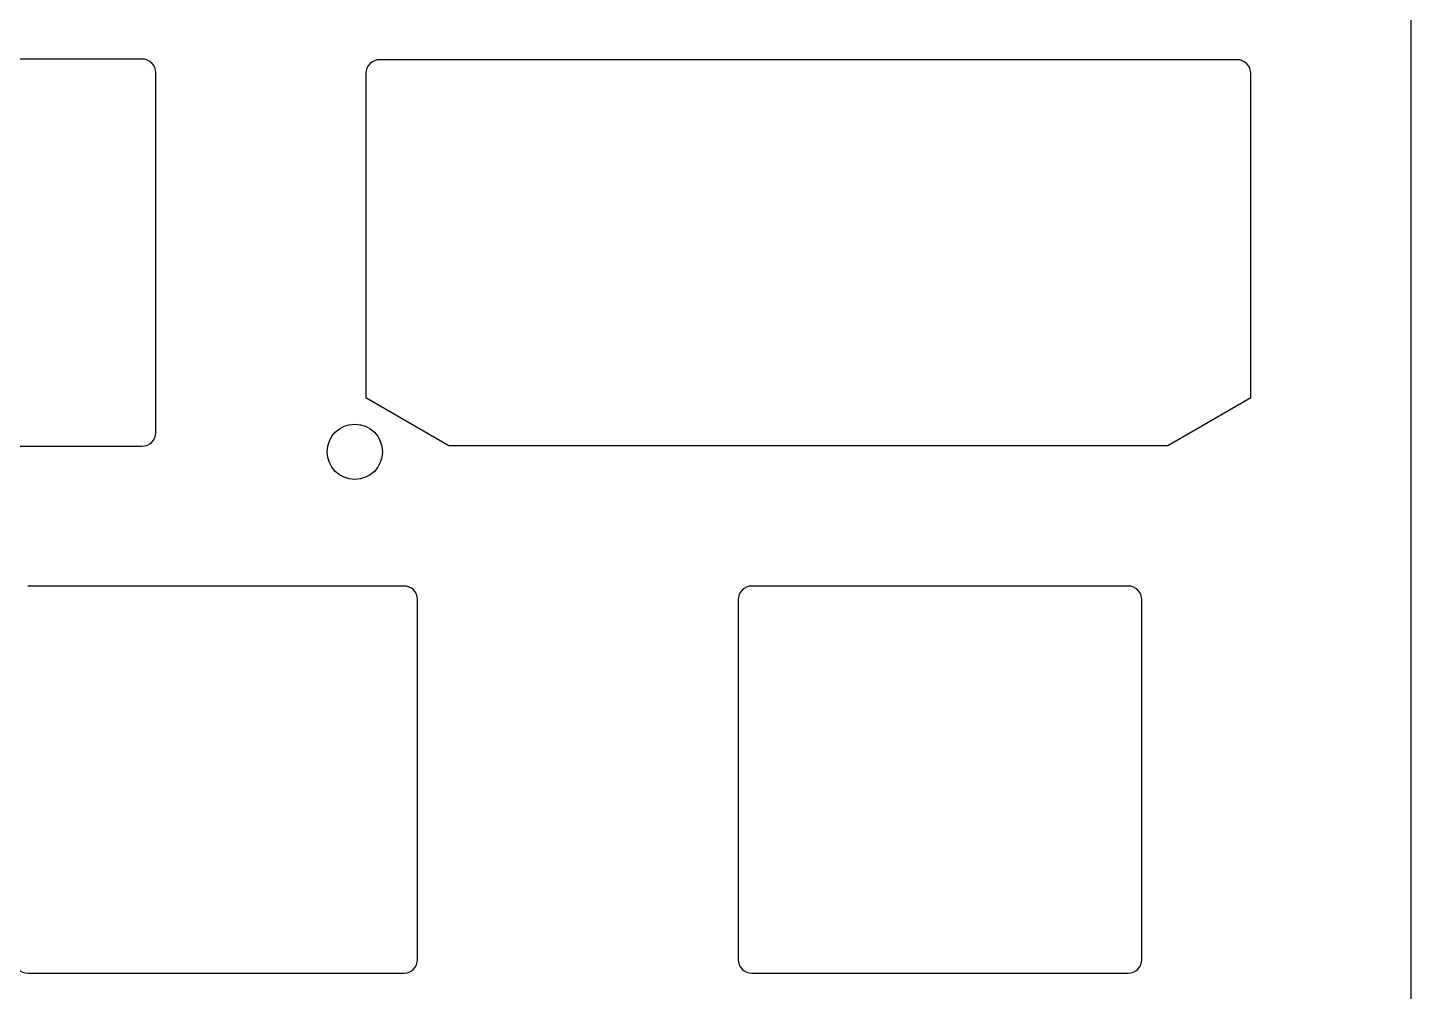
# Model space of a CAD drawing. Header units: millimetres. Extents: x -10 to 277, y -95 to 18.
# Drawn here: x 226.6 to 276.6, y -64.8 to -30 of the extents above; entities that cross this region are included whole.
import ezdxf

# ---------------------------------------------------------------- set-up
doc = ezdxf.new("R2010")
doc.units = ezdxf.units.MM
doc.header["$MEASUREMENT"] = 0
doc.layers.get('0').update_dxf_attribs({"linetype": 'CONTINUOUS'})
doc.layers.add('BLACK', color=7, linetype='CONTINUOUS')
doc.layers.add('Edge.Cuts', color=53, linetype='CONTINUOUS')

msp = doc.modelspace()

# ---------------------------------------------------------------- linework, layer by layer
msp.add_lwpolyline([(238.79375, -31.625), (238.79375, -43.343), (241.79375, -45.075), (267.79375, -45.075), (270.79375, -43.343), (270.79375, -31.625, 0.414213562), (270.29375, -31.125), (239.29375, -31.125, 0.414212391)], format="xyb", close=True)
msp.add_circle((238.39375, -45.3), 1)
at = {"layer": 'BLACK', "linetype": 'Continuous'}
for p, q in [((240.162412, -50.152051), (226.5625, -50.152051)), ((266.353712, -50.152003), (252.753712, -50.152003)), ((240.6625, -63.651903), (240.6625, -50.644041)), ((252.253712, -50.652003), (252.253712, -63.652003)), ((266.853712, -63.652003), (266.853712, -50.652003)), ((226.562512, -64.152051), (240.168657, -64.152051)), ((252.753712, -64.152003), (266.353712, -64.152003))]:
    msp.add_line(p, q, dxfattribs=at)
at = {"layer": 'BLACK'}
for centre, radius, start, end in [((240.162412, -50.652203), 0.500152, 0.9350487, 90), ((252.753712, -50.652003), 0.5, 90, 180), ((266.353712, -50.652003), 0.5, 0, 90), ((226.562512, -63.652103), 0.499948, 179.9940414, 270), ((240.162312, -63.651903), 0.500188, 270.7268293, 0), ((252.753712, -63.652003), 0.5, 180, 270), ((266.353712, -63.652003), 0.5, 270, 0)]:
    msp.add_arc(centre, radius, start, end, dxfattribs=at)
at = {"layer": 'Edge.Cuts', "linetype": 'Continuous'}
for p, q in [((276.6, -93.226), (276.6, 16.026)), ((230.696416, -31.1), (217.096416, -31.1)), ((231.196416, -44.6), (231.196416, -31.6)), ((217.096416, -45.1), (230.696416, -45.1))]:
    msp.add_line(p, q, dxfattribs=at)
at = {"layer": 'Edge.Cuts'}
for centre, start, end in [((230.696416, -31.6), 0, 90), ((230.696416, -44.6), 270, 0)]:
    msp.add_arc(centre, 0.5, start, end, dxfattribs=at)

doc.saveas('drawing.dxf')
